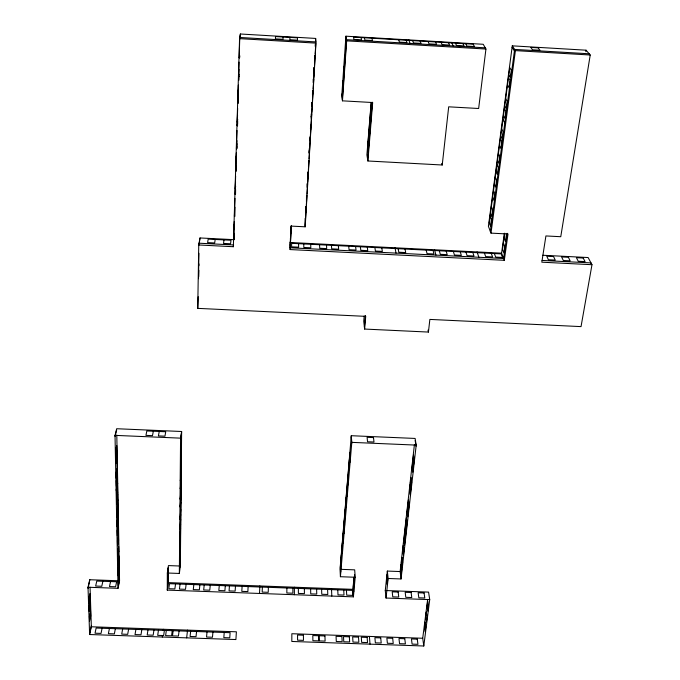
<?xml version="1.0" encoding="UTF-8"?>
<svg xmlns="http://www.w3.org/2000/svg" width="680" height="680" viewBox="0 0 680 680"><rect width="100%" height="100%" fill="white"/><g stroke="black" fill="none" stroke-linecap="round" stroke-linejoin="round"><path stroke-width="1.02" d="M294.363 594.719L294.363 587.206M292.885 588.208L292.876 593.215L286.841 592.994L286.883 587.987M341.079 569.338L354.688 569.848L355.198 577.26L353.404 596.861L167.28 590.112L167.339 573.01L168.444 565.59L180.336 566.032L181.628 431.494L116.68 428.731L115.022 435.37L118.031 588.327L88.017 587.24L89.615 634.525L235.9 639.548L236.394 631.805L91.349 626.781L89.615 634.525M167.501 587.588L168.249 577.719M167.552 572.619L167.535 577.549L168.266 572.577L168.224 582.582L167.28 590.112M168.274 571.6L168.283 567.673L167.696 571.634M168.419 572.594L168.376 582.607L352.911 589.347L353.404 596.861M290.929 231.863L290.955 228.421M167.339 573.01L179.341 573.452L180.574 438.149L181.628 431.494M364.191 315.988L363.74 321.232L364.633 329.06L428.434 332.07L429.862 319.413L581.034 326.613L591.983 264.707L541.815 262.191L545.913 235.943L560.762 236.708L590.223 55.012L586.058 50.192L512.287 45.84L488.401 226.27L490.994 233.129L508.011 233.996L504.305 260.312L290.113 249.569L290.445 238.094M290.216 245.319L290.25 241.816M364.633 329.06L365.721 316.361L197.744 308.363L198.747 244.978L200.022 237.957L234.167 239.683L234.269 234.32M198.212 296.709L197.744 308.363M198.5 278.707L198.908 253.3M198.704 276.649L198.806 270.266M198.874 265.736L198.908 263.891M200.022 237.957L199.044 244.825L199.07 243.21L233.554 244.945L233.35 246.721L198.747 244.978M289.918 37.4L289.875 39.729L297.466 40.171L297.449 37.842L275.536 36.558L275.4 38.879L282.99 39.321L283.084 37.001M233.35 246.721L239.573 38.641L240.363 34L315.656 38.428L315.953 43.12L305.192 226.814L291.354 226.108L290.113 249.569M233.707 239.836L234.26 221.468M234.413 216.359L234.957 198.364M235.076 194.131L235.62 175.967M235.773 170.841L236.317 152.847M236.445 148.614L236.988 130.475M237.142 125.324L237.651 108.29M237.804 103.097L238.34 85.102M238.501 79.951L239.028 62.101M239.156 57.902L239.768 37.468L315.877 41.93M233.801 239.666L234.218 233.316M234.124 228.973L234.269 224.23M235.535 181.798L235.331 188.649L235.637 186.244M235.858 171.232L236.351 165.172M236.104 162.928L236.317 155.941M236.529 148.699L236.98 140.683M237.541 115.064L237.32 122.281L237.72 119.442M237.906 102.841L238.365 98.047M238.298 89.879L238.076 97.24L238.34 95.447M238.909 69.36L238.689 76.832L239.079 74.273M234.872 216.393L234.931 207.136M235.535 194.14L235.611 189.669M236.173 171.071L236.292 167.135M236.844 148.784L236.997 143.709M237.524 125.927L237.668 121.159M238.213 103.233L238.34 99.084M238.901 80.257L239.02 76.27M239.649 57.681L239.717 55.573M240.219 38.692L240.363 34M268.379 587.316L268.226 592.322L262.183 592.101L262.37 587.095M259.539 593.462L259.845 585.947M290.692 233.342L291.057 225.947M291.286 225.871L290.13 247.783L503.616 258.51L507.152 233.316M248.124 586.577L247.86 591.583L241.8 591.362L242.105 586.356M305.159 218.331L305.192 226.814M305.643 211.038L305.839 206.72M306.51 195.109L306.442 201.85M307.028 187.246L307.19 183.498M307.87 171.887L307.776 179.01M308.575 160.76L308.49 166.804M309.043 152.694L309.281 148.639M309.74 140.743L309.969 136.884M310.437 128.919L310.649 125.188M311.075 116.994L311.253 113.832M311.754 106.309L311.993 102.187L312.111 104.907M312.443 94.546L312.613 90.61M313.149 82.492L313.293 78.999M313.964 67.388L313.939 73.661M314.525 57.885L314.644 55.777M315.197 46.274L315.325 44.166M315.444 42.049L315.656 38.428M305.133 225.539L306.161 206.66M306.315 205.428L306.892 195.449M306.995 193.783L307.581 183.804M307.675 182.138L308.185 172.117M308.354 170.493L308.941 160.514M309.034 158.848L311.67 113.925M311.763 112.268L312.35 102.28M312.443 100.623L313.029 90.635M313.123 88.978L313.709 78.99M313.811 77.333L314.389 67.346M314.491 65.697L315.078 55.692M315.172 54.052L315.758 44.047M235.475 586.117L235.135 591.124L229.066 590.903L229.449 585.896M345.925 36.193L341.802 95.438L342.465 100.835L372.674 102.535L367.897 160.99L442.229 165.002L448.69 106.82L478.644 108.502L485.937 49.036L483.225 44.285L345.925 36.193L346.664 40.859L342.465 100.835M342.295 99.475L346.477 39.678L485.248 47.838M224.222 632.476L223.83 637.636L229.755 637.84L230.121 632.681L96.152 628.039L95.03 633.199L101.022 633.412L102.11 628.252M225.301 585.744L224.901 590.75L218.832 590.529L219.266 585.523M371.17 102.374L366.902 154.904L367.897 160.99M371.322 102.442L367.557 148.801L368.058 151.793L368.628 144.755L368.126 141.805M372.019 103.088L371.433 110.356L370.898 107.602M367.65 159.452L372.317 102.212M401.047 578.961L400.137 571.548L387.337 571.072L388.135 578.485L401.047 578.961L416.202 445.102L415.106 438.438L351.288 435.71L340.034 569.304L340.425 576.716L355.198 577.26M340.425 576.716L351.806 442.365L351.288 435.71M364.403 327.089L365.406 315.469M212.933 632.086L212.466 637.245L206.533 637.041L207.026 631.881M352.911 589.347L354.034 577.031M210.256 585.191L209.763 590.197L203.685 589.976L204.213 584.97M423.784 646L422.714 638.265L291.848 633.726L291.822 641.469L423.784 646L429.717 599.624L386.045 598.043L385.271 590.529L387.337 571.072M196.579 631.516L196.027 636.675L190.077 636.471L190.663 631.312M386.045 598.043L388.135 578.485M199.903 584.817L199.35 589.823L193.273 589.602L193.851 584.596M400.137 571.548L414.4 444.712M186.643 637.857L187.553 630.113M186.124 584.315L185.504 589.322L179.418 589.101L180.072 584.094M235.314 194.446L235.518 192.805M179.087 630.913L178.432 636.072L172.482 635.868L173.162 630.708M422.714 638.265L427.644 599.454M490.339 231.395L514.615 49.41L589.169 53.788M490.994 233.129L515.406 50.617L512.287 45.84M224 239.912L223.525 243.415L230.562 243.772L230.987 240.261L208.191 239.113L207.612 242.615L214.659 242.973L215.186 239.471M179.341 573.452L180.336 566.032M236.631 148.716L236.903 146.719M172.252 630.674L171.564 635.834L165.606 635.63L166.328 630.471M180.362 550.248L179.639 560.141L180.31 555.229M180.285 558.11L179.571 567.995L180.234 563.065L181.331 448.248L180.582 458.226L181.28 453.713M180.421 543.26L179.749 548.123L180.472 538.22M175.55 583.924L174.862 588.931L168.776 588.71L169.498 583.703L352.41 590.385L352.733 595.391L346.724 595.17L346.434 590.163M180.566 528.275L179.843 538.186L180.523 533.358M237.218 125.723L237.618 122.876M504.305 260.312L501.577 253.173L504.331 233.384M504.747 233.214L502.494 249.381L503.863 252.909L504.764 246.44L503.387 242.939M506.396 234.796L505.487 241.324L504.101 237.855M180.65 519.231L179.928 529.15L180.608 524.356M162.299 637.015L162.511 635.528M163.251 630.369L163.412 629.281M180.744 509.481L180.021 519.418L180.693 514.658M164.39 630.402L163.65 635.562L157.692 635.358L158.457 630.198M180.812 502.341L180.132 507.05L180.863 497.106M180.94 489.311L180.2 499.264L180.888 494.581M181.042 478.881L180.302 488.835L180.99 484.194M181.109 470.96L180.37 480.921L181.058 476.315M181.203 461.465L180.514 466.012L181.254 456.034M153.952 630.045L153.153 635.205L147.186 635.001L148.01 629.841M180.566 439.263L181.619 432.607M585.812 51.688L586.058 50.192M239.36 57.817L239.624 56.185M141.848 629.62L140.989 634.78L135.014 634.576L135.906 629.417M239.87 38.139L240.321 35.521M590.928 263.33L591.005 262.905L542.045 260.44M128.622 629.17L127.678 634.329L121.703 634.117L122.672 628.957M159.248 431.477L158.406 435.906L164.942 436.186L165.742 431.757L146.846 430.95L145.936 435.379L152.481 435.659L153.349 431.23M115.37 628.711L114.359 633.87L108.375 633.658L109.42 628.498M119.23 575.917L118.209 580.907L118.303 585.794L119.323 580.796L118.847 555.807L117.819 560.719L117.912 565.709L118.941 560.77M118.031 588.327L119.552 580.822L116.798 435.081M119.127 570.766L118.107 575.731L118.014 570.792L119.034 565.845M117.691 570.851L119.221 563.431M110.551 581.553L109.489 586.56L115.608 586.781L116.645 581.774L96.79 581.052L95.642 586.058L101.77 586.279L102.884 581.273M118.371 530.969L117.325 535.789L117.232 530.663L118.278 525.861M118.465 535.84L117.427 540.685L117.521 545.768L118.558 540.906L116.747 445.536L115.651 450.024L115.761 455.54L116.849 451.027M118.201 521.934L117.156 526.719L117.053 521.552L118.107 516.783M118.014 512.202L116.96 516.953L116.858 511.742L117.92 507.008M89.59 633.59L91.316 625.846M117.784 499.834L116.722 504.543L116.62 499.264L117.682 494.581M117.631 492.048L116.569 496.723L116.467 491.419L117.529 486.761M90.559 611.277L89.394 616.377L89.556 621.112L90.712 615.995L89.972 593.504L88.791 598.553L88.953 603.364L90.126 598.307M90.397 606.441L89.233 611.533L89.072 606.755L90.236 601.681M117.436 481.618L116.365 486.26L116.255 480.896L117.334 476.281M116.102 490.28L117.708 483.31M117.283 473.713L116.204 478.312L116.102 472.914L117.181 468.333M88.017 587.24L89.803 579.734L119.552 580.822M88.06 588.446L89.803 579.734M117.002 458.804L115.915 463.352L115.804 457.878L116.9 453.356M115.047 436.492L116.696 429.845M385.271 590.529L428.578 592.11L429.717 599.624M351.806 442.365L416.202 445.102M115.022 435.37L180.574 438.149M290.181 242.505L501.577 253.173M542.81 255.255L588.115 257.541L591.983 264.707M515.406 50.617L590.223 55.012M346.664 40.859L485.937 49.036M239.573 38.641L315.953 43.12M512.082 47.345L514.412 50.923M508.81 75.047L510.323 77.605L511.309 70.167L509.787 67.668L489.226 222.819L490.526 226.21L491.402 219.598L490.101 216.24M508.462 77.647L509.975 80.215L508.988 87.593L507.492 84.974M505.682 98.659L507.152 101.354L506.192 108.613L504.721 105.876M504.39 108.409L505.852 111.163L504.892 118.362L503.438 115.566M465.732 43.733L466.947 46.095L474.436 46.538L473.161 44.174L353.558 37.128L353.974 39.448L361.53 39.89L361.063 37.57M502.622 118.838L504.789 123.063M462.85 43.562L464.058 45.925L456.56 45.483L455.413 43.129M501.67 128.936L503.098 131.809L502.154 138.898L500.735 135.983M500.404 138.465L501.823 141.389L500.888 148.427L499.477 145.46M451.537 42.415L453.228 45.951M448.511 42.721L449.608 45.075L442.102 44.633L441.056 42.279M498.431 153.349L499.825 156.357L498.899 163.31L497.522 160.259M496.944 164.577L498.329 167.645L497.412 174.539L496.043 171.428M495.287 177.081L496.646 180.225L495.745 187.051L494.394 183.863M435.54 41.956L436.552 44.31L429.037 43.868L428.085 41.514M493.519 190.434L494.862 193.656L493.96 200.405L492.635 197.149M491.385 206.533L492.702 209.839L491.818 216.504L490.51 213.163M420.121 41.046L421.022 43.392L413.5 42.95L412.658 40.605M494.368 253.547L495.677 257.1L502.562 257.448L501.202 253.895L291.635 243.321L291.609 246.84L298.605 247.189L298.579 243.669M491.266 253.394L492.558 256.947L485.673 256.598L484.423 253.045M408.833 39.899L410.065 43.418M406.164 40.23L406.963 42.568L399.432 42.126L398.684 39.788M477.071 251.94L478.873 257.269M472.804 252.458L473.977 256.012L467.083 255.663L465.953 252.11M441.728 163.455L442.229 165.002M460.241 251.829L461.329 255.374L454.427 255.025L453.381 251.481M446.199 251.115L447.202 254.66L440.291 254.311L439.331 250.775M434.562 249.798L435.948 255.111M433.058 250.452L433.967 253.997L427.048 253.649L426.19 250.112M371.909 38.208L372.462 40.536L364.905 40.095L364.412 37.765M428 330.089L428.434 332.07M404.991 249.042L405.722 252.577L398.786 252.229L398.098 248.693M370.498 112.582L371.025 115.37L370.438 122.561L369.92 119.74M395.021 247.8L396.015 253.104M369.096 129.871L369.605 132.761L369.027 139.859L368.517 136.935M415.14 440.487L416.083 446.208M381.777 247.869L382.355 251.404L375.411 251.056L374.875 247.52M345.822 37.714L346.366 41.208M410.448 479.876L410.592 480.845M411.281 485.452L411.485 486.787M343.825 66.326L344.352 70.091M343.723 67.804L344.241 71.587M367.285 247.137L367.761 250.665L360.808 250.316L360.375 246.789M342.83 80.597L343.341 84.498M342.728 82.067L343.238 85.978M341.904 93.993L342.397 98.005M355.623 246.551L356.023 250.078L349.061 249.73L348.704 246.202M338.368 245.684L338.657 249.203L331.687 248.854L331.44 245.327M369.401 636.42L370.022 644.156M351.195 436.815L351.704 443.471M349.579 457.716L349.911 462.238L350.038 452.293L340.349 567.231L340.612 572.16L340.765 562.317M349.418 459.629L349.291 469.574L348.967 465.026M348.118 475.099L347.981 485.027L347.667 480.42M354.586 574.498L354.416 583.338L354.076 578.365L353.286 586.993L353.625 591.991L353.727 582.173M347.505 482.29L347.378 492.218L347.063 487.577M346.757 489.447L347.225 496.425M346.23 497.454L346.094 507.365L345.788 502.664M345.635 504.5L345.5 514.403L345.202 509.685M315.571 39.941L315.681 41.701M344.709 515.534L344.565 525.419L344.275 520.659M344.003 523.855L343.859 533.74L343.578 528.946M326.502 245.08L326.706 248.6L319.727 248.251L319.566 244.732M343.221 533.145L343.077 543.023L342.796 538.194M342.388 543.082L342.236 552.942L341.964 548.08M343.723 590.062L344.003 595.077L337.994 594.856L337.748 589.849M341.377 555.075L341.224 564.927L340.96 560.023M313.99 67.957L314.126 70.482M313.421 79.382L313.505 81.099M312.622 91.426L312.749 94.087M331.5 588.565L331.815 596.079M311.168 116.348L311.278 119.153M310.556 126.896L310.658 129.769M327.599 589.475L327.786 594.481L321.767 594.269L321.615 589.262M309.162 150.637L309.264 153.646M90.049 587.197L91.349 626.781M310.709 244.281L310.811 247.8L303.824 247.452L303.764 243.933M307.351 183.999L307.394 185.589M316.625 589.075L316.744 594.082L310.726 593.861L310.632 588.854M306.017 206.924L306.051 208.581M305.753 209.134L305.822 212.466M304.359 588.625L304.411 593.631L298.384 593.419L298.367 588.413M387.166 574.77L386.656 579.623L387.175 584.587L387.702 579.726L387.166 574.77M401.166 564.587L400.613 569.483L401.225 574.413L401.778 569.5L401.166 564.587M401.982 557.37L401.421 562.3L402.041 567.205L402.602 562.266L401.982 557.37M403.325 545.419L402.764 550.4L403.393 555.271L403.954 550.264L403.325 545.419M404.438 535.525L403.869 540.549L404.506 545.377L405.076 540.337L404.438 535.525M405.475 526.269L404.906 531.335L405.552 536.129L406.13 531.046L405.475 526.269M406.411 517.965L405.841 523.082L406.487 527.841L407.074 522.716L406.411 517.965M407.651 506.983L407.065 512.142L407.728 516.868L408.315 511.683L407.651 506.983M408.442 499.962L407.855 505.155L408.527 509.847L409.113 504.637L408.442 499.962M410.142 484.857L409.547 490.118L410.236 494.76L410.83 489.473L410.142 484.857M410.95 477.692L410.346 482.987L411.043 487.602L411.647 482.281L410.95 477.692M412.683 462.272L412.08 467.644L412.786 472.2L413.398 466.803L412.683 462.272M413.508 454.962L412.896 460.368L413.61 464.89L414.222 459.467L413.508 454.962M425.043 622.2L424.456 626.832L425.178 631.95L425.774 627.3L425.043 622.2M426.326 612.093L425.74 616.769L426.471 621.851L427.074 617.159L426.326 612.093M427.695 601.384L427.091 606.11L427.839 611.159L428.442 606.415L427.695 601.384M118.762 551.412L117.733 556.317L117.631 551.284L118.669 546.406L118.762 551.412M303.416 635.213L297.551 635.018L297.568 640.169L303.467 640.373L303.416 635.213M318.656 635.749L312.8 635.545L312.902 640.696L318.793 640.9L318.656 635.749M324.938 635.962L319.082 635.758L319.218 640.917L325.108 641.121L324.938 635.962M341.904 636.548L336.065 636.344L336.294 641.504L342.168 641.707L341.904 636.548M349.35 636.812L343.502 636.608L343.774 641.759L349.648 641.962L349.35 636.812M358.496 637.126L352.656 636.922L352.979 642.082L358.844 642.277L358.496 637.126M367.132 637.423L361.293 637.219L361.666 642.379L367.531 642.583L367.132 637.423M380.732 637.891L374.901 637.696L375.351 642.846L381.208 643.05L380.732 637.891M392.692 638.308L386.869 638.104L387.379 643.263L393.236 643.467L392.692 638.308M404.787 638.724L398.973 638.529L399.551 643.679L405.399 643.884L404.787 638.724M417.265 639.158L411.451 638.953L412.105 644.113L417.945 644.317L417.265 639.158M398.157 592.05L392.207 591.838L392.76 596.844L398.743 597.057L398.157 592.05M411.12 592.527L405.178 592.306L405.798 597.312L411.782 597.533L411.12 592.527M424.065 592.994L418.132 592.781L418.829 597.788L424.804 598.009L424.065 592.994M373.499 437.597L367.098 437.317L367.54 441.754L373.983 442.025L373.499 437.597M553.545 256.53L546.745 256.19L548.394 259.751L555.245 260.091L553.545 256.53M568.378 257.278L561.578 256.938L563.329 260.5L570.171 260.848L568.378 257.278M583.185 258.026L576.394 257.686L578.238 261.256L585.072 261.596L583.185 258.026M538.22 47.855L530.825 47.421L532.508 49.802L539.954 50.235L538.22 47.855"/></g></svg>
